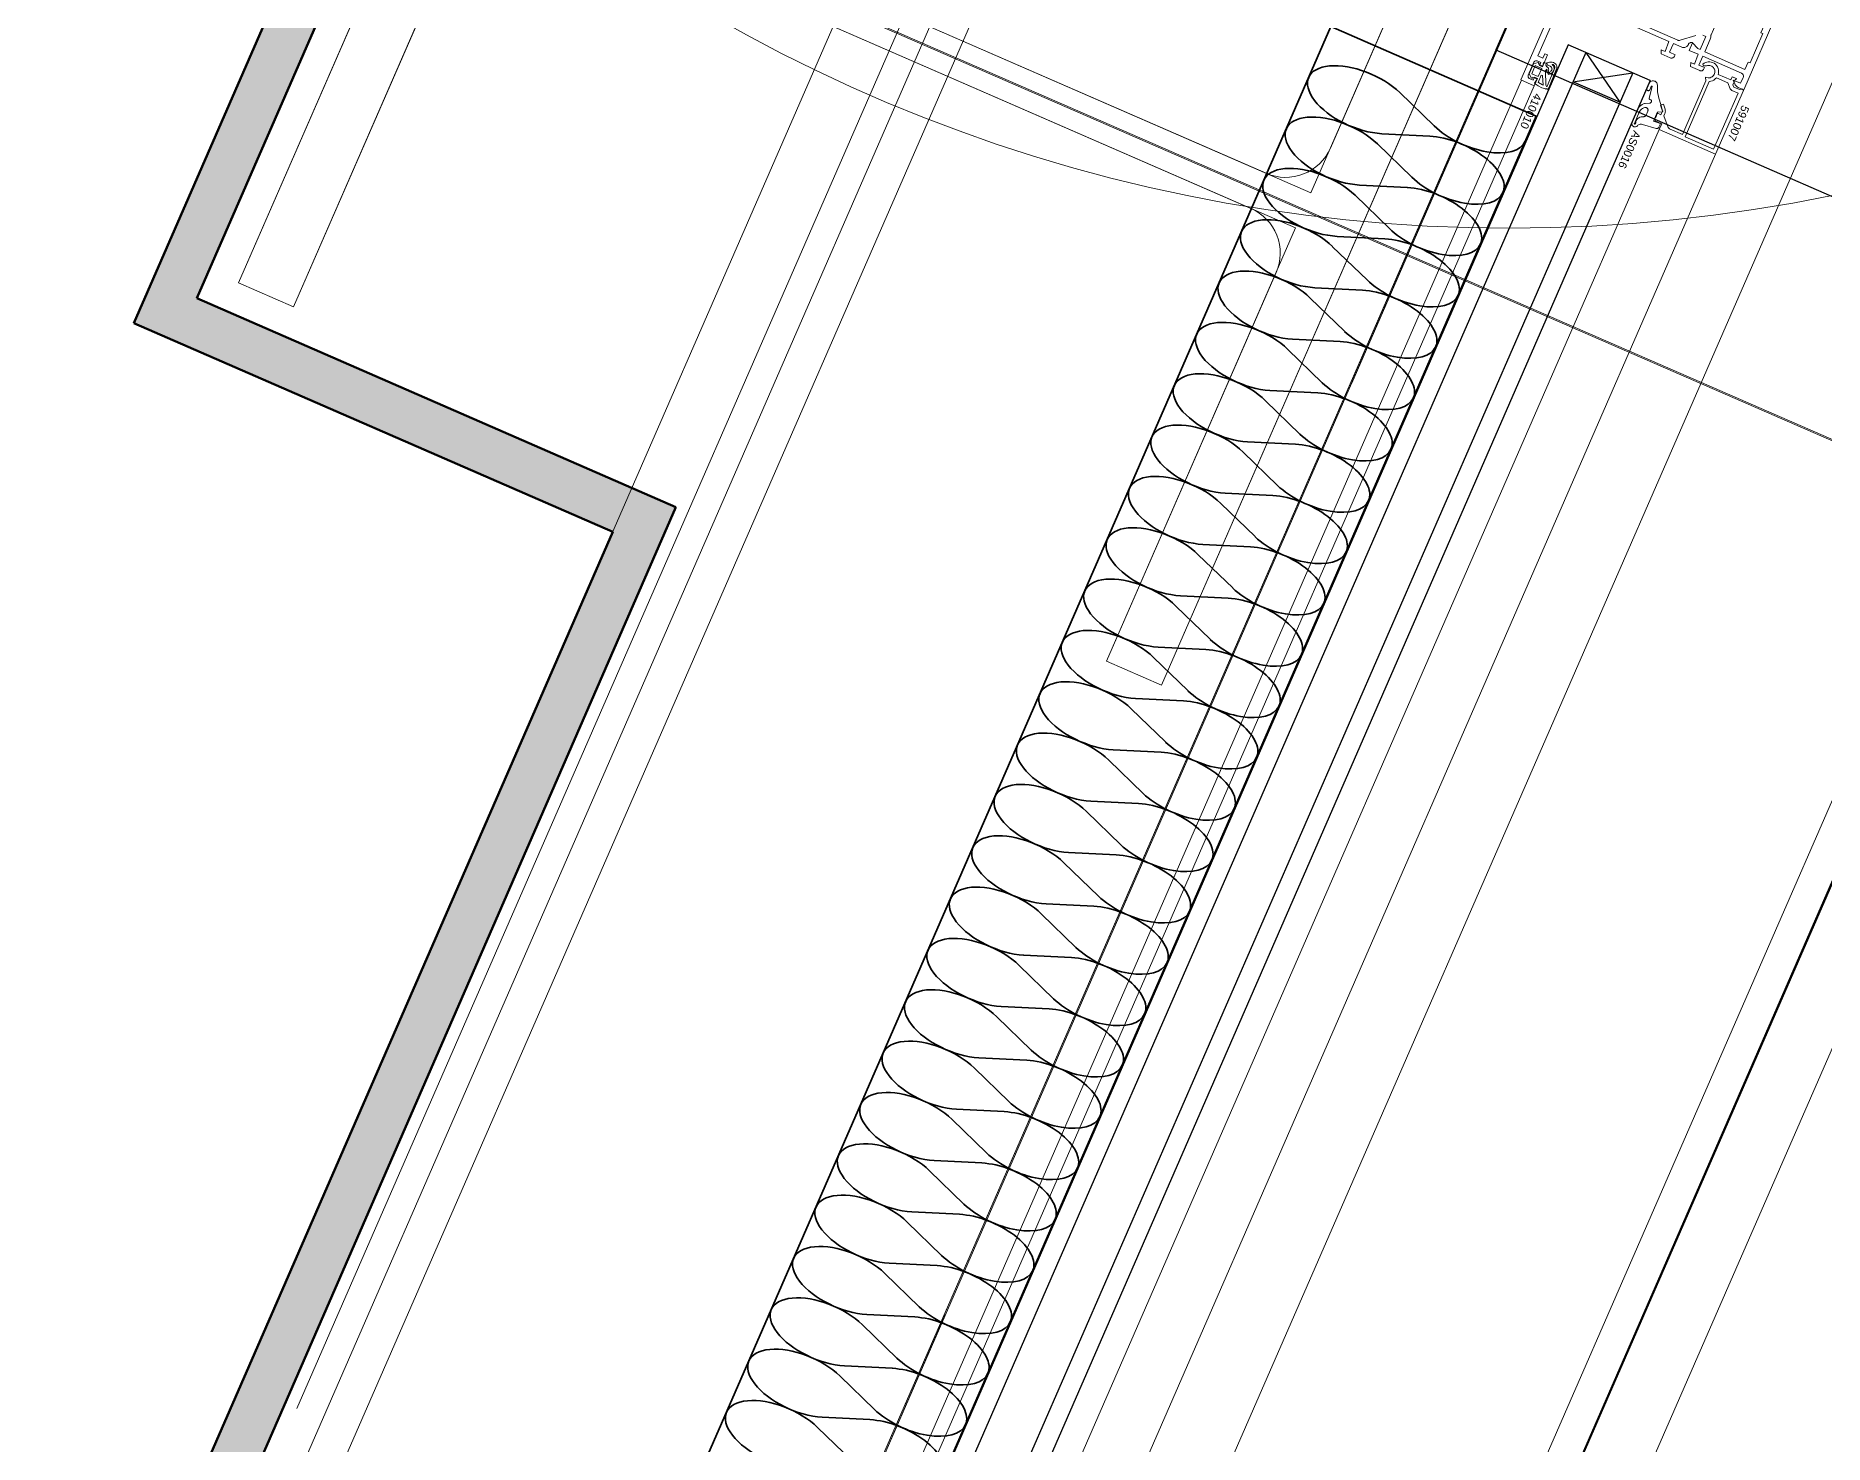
# Model space of a CAD drawing. Header units: millimetres. Extents: x -37281 to 954596, y -59787 to 956680.
# Drawn here: x 871876 to 872434, y -9548 to -9108 of the extents above; entities that cross this region are included whole.
import ezdxf
from ezdxf.enums import TextEntityAlignment as Align

# ---------------------------------------------------------------- set-up
doc = ezdxf.new("R2010")
doc.units = ezdxf.units.MM
doc.header["$MEASUREMENT"] = 0
for name, pattern in [('CENTER', [15658.185617, 9786.366011, -1957.273202, 1957.273202, -1957.273202]), ('Dot & Dashed', [670.277762, 352.777767, -176.388884, 0, -141.111112]), ('Double Dashed', [1093.611073, 529.166651, -211.666656, 141.111112, -211.666656])]:
    doc.linetypes.add(name, pattern=pattern)
for name, color, linetype, lineweight in [('0_Pen_No__1', 7, 'Continuous', 13), ('0_Pen_No__2', 8, 'Continuous', 15), ('0_Pen_No__4', 7, 'Continuous', 20), ('0_Pen_No__5', 7, 'Continuous', 25), ('0_Pen_No__7', 7, 'Continuous', 35), ('0_Pen_No__9', 7, 'Continuous', 13), ('COLUMN.IFC Import_Pen_No__2', 8, 'Continuous', 15), ('New_A-20-M_Floor_Slab_Pen_No__89', 8, 'Continuous', 20), ('New_A-20-M_Roof_Pen_No__93', 8, 'Continuous', 13), ('New_A-25-M_Curtain_Wall_Pen_No__90', 8, 'Continuous', 20), ('New_A-25-M_Wall_Ext_Pen_No__87', 8, 'Continuous', 20), ('New_ArchiCAD Windows_Pen_No__3', 7, 'Continuous', 18), ('New_ArchiCAD Zone Stamps_Pen_No__9', 7, 'Continuous', 13)]:
    doc.layers.add(name, color=color, linetype=linetype, lineweight=lineweight)
for name, color, linetype, lineweight, true_color in [('0_Pen_No__40', 7, 'Continuous', 35, 0x2a2a2a), ('0_Pen_No__54', 7, 'Continuous', 35, 0x444444), ('A-15-MG_Structural_Grid_Pen_No__163', 7, 'Continuous', 0, 0x750077), ('New_A-15-MG_Structural_Grid_Phase_2_Pen_No__222', 7, 'Continuous', 13, 0x65af33), ('New_A-25-M_Curtain_Wall_Pen_No__69', 7, 'Continuous', 20, 0x606060), ('New_A-25-M_Wall_Int_Pen_No__107', 7, 'Continuous', 15, 0xa6a6a6), ('New_A-25-M_Wall_Int_Pen_No__27', 7, 'Continuous', 50, 0x2a2a2a), ('New_A-35-M_FFE-Zone_Pen_No__74', 7, 'Continuous', 20, 0x606060), ('New_ArchiCAD Windows_Pen_No__23', 7, 'Continuous', 30, 0x2a2a2a)]:
    doc.layers.add(name, color=color, linetype=linetype, lineweight=lineweight, true_color=true_color)
for name, color, linetype in [('A-15-MG_Structural_Grid', 7, 'Continuous'), ('COLUMN.IFC Import', 7, 'Continuous'), ('New_A-15-MG_Structural_Grid_Phase_2', 7, 'Continuous'), ('New_A-20-M_Floor_Slab', 7, 'Continuous'), ('New_A-20-M_Roof', 7, 'Continuous'), ('New_A-25-M_Curtain_Wall', 7, 'Continuous'), ('New_A-25-M_Wall_Ext', 7, 'Continuous'), ('New_A-25-M_Wall_Int', 7, 'Continuous'), ('New_A-35-M_FFE-Zone', 7, 'Continuous'), ('New_ArchiCAD Windows', 7, 'Continuous')]:
    doc.layers.add(name, color=color, linetype=linetype)
doc.styles.add('GENERATED_STYLE_2', font='')
doc.styles.add('GENERATED_STYLE_3', font='')
doc.styles.add('GENERATED_STYLE_4', font='')
doc.styles.get('GENERATED_STYLE_2').set_extended_font_data('Arial', bold=True)
doc.styles.get('GENERATED_STYLE_3').set_extended_font_data('Arial')
doc.styles.get('GENERATED_STYLE_4').set_extended_font_data('Swis721 BT')

# ---------------------------------------------------------------- blocks, each defined once
blk = doc.blocks.new('Wall_243_2', base_point=(874395.1, -4631.3))
at = {"layer": 'New_A-25-M_Wall_Ext_Pen_No__87', "linetype": 'Continuous', "flags": 128}
for points in [[(874303.43, -4591.33), (866444.97, -22613.27)], [(866536.64, -22653.24), (874395.1, -4631.3)]]:
    blk.add_lwpolyline(points, dxfattribs=at)
blk = doc.blocks.new('Wall_245_2', base_point=(874285.09, -4632.6))
at = {"layer": 'New_A-25-M_Wall_Ext_Pen_No__87', "linetype": 'Continuous', "flags": 128}
for points in [[(869174.27, -16353.33), (874285.09, -4632.6)], [(872218.02, -8960.24), (869023.02, -16287.38)]]:
    blk.add_lwpolyline(points, dxfattribs=at)
blk = doc.blocks.new('Single Office_INB 2114_78_2', base_point=(870080.35, -7983.63))
at = {"layer": 'New_A-35-M_FFE-Zone_Pen_No__74', "linetype": 'Continuous'}
blk.add_line((871849.59, -9735.87), (872748.92, -7673.42), dxfattribs=at)
at = {"layer": 'New_ArchiCAD Zone Stamps_Pen_No__9'}
for tag, height, style, p in [('ROOM_NAME', 250, 'GENERATED_STYLE_2', (869579.17, -6568.63)), ('zoneNameLine2', 250, 'GENERATED_STYLE_2', (869390.74, -7000.76)), ('ROOM_NUMBER', 200, 'GENERATED_STYLE_3', (869202.3, -7421.47)), ('measuredAreaCode', 200, 'GENERATED_STYLE_3', (869045.28, -7781.58)), ('DUMMY_649', 200, 'GENERATED_STYLE_3', (869352.68, -7915.62)), ('DUMMY_650', 200, 'GENERATED_STYLE_3', (869702.19, -8068.03)), ('DUMMY_651', 133.33, 'GENERATED_STYLE_3', (869981.48, -8174.57))]:
    blk.add_attdef(tag, text='', height=height, rotation=336.4404, dxfattribs=dict(at, style=style)).set_placement(p, align=Align.TOP_LEFT)
blk = doc.blocks.new('Slab_14_2', base_point=(829422.85, -33019.01))
at = {"layer": 'New_A-20-M_Floor_Slab_Pen_No__89', "linetype": 'Continuous', "flags": 128}
blk.add_lwpolyline([(875235.59, -26822.78), (866165.91, -22867.95), (874174.16, -4502.51), (868527.24, -2040.17), (868435.45, -2000.14), (866447.92, -6558.18), (861160.52, -4252.62), (853558.92, -11326.43), (853176.07, -10915.01), (829422.85, -33019.01)], dxfattribs=at)
blk = doc.blocks.new('Slab_18_2', base_point=(875235.59, -26822.78))
at = {"layer": 'New_A-20-M_Floor_Slab_Pen_No__89', "linetype": 'Continuous', "flags": 128}
blk.add_lwpolyline([(875235.59, -26822.78), (866165.91, -22867.95), (874174.16, -4502.51), (883243.83, -8457.33)], close=True, dxfattribs=at)
blk = doc.blocks.new('Triple Window 19_2')
at = {"layer": 'New_ArchiCAD Windows_Pen_No__23', "linetype": 'Continuous'}
for p, q in [((-1175, 0), (-1125, 0)), ((-1125, 0), (-1125, -190))]:
    blk.add_line(p, q, dxfattribs=at)
at = {"layer": 'New_ArchiCAD Windows_Pen_No__3', "linetype": 'Continuous'}
for p, q in [((-1175, 165), (1175, 165)), ((-1125, 0), (-268, 0)), ((-268, -190), (-1125, -190)), ((-1175, -200), (1175, -200))]:
    blk.add_line(p, q, dxfattribs=at)
blk = doc.blocks.new('Wall_353_2', base_point=(874468.42, -4712.54))
at = {"layer": 'New_ArchiCAD Windows', "color": 251, "linetype": 'Continuous', "lineweight": 20, "true_color": 0x606060, "xscale": -1, "zscale": 1000, "rotation": 66.44041158399281}
blk.add_blockref('Triple Window 19_2', (871882.15, -10143.29), dxfattribs=at)
blk = doc.blocks.new('Wall_385_2', base_point=(872048.99, -8870.17))
at = {"layer": 'New_A-25-M_Wall_Int_Pen_No__107', "linetype": 'Continuous'}
blk.add_hatch(color=256, dxfattribs=at).paths.add_polyline_path([(872048.99, -8870.17), (871906.3, -9197.42), (871926.04, -9189.66), (872056.75, -8889.91)])
at = {"layer": 'New_A-25-M_Wall_Int_Pen_No__27', "linetype": 'Continuous', "flags": 128}
for points in [[(872048.99, -8870.17), (871906.3, -9197.42)], [(871926.04, -9189.66), (872056.75, -8889.91)]]:
    blk.add_lwpolyline(points, dxfattribs=at)
blk = doc.blocks.new('Wall_386_2', base_point=(871906.3, -9197.42))
at = {"layer": 'New_A-25-M_Wall_Int_Pen_No__107', "linetype": 'Continuous'}
blk.add_hatch(color=256, dxfattribs=at).paths.add_polyline_path([(871906.3, -9197.42), (872055.93, -9262.67), (872075.68, -9254.91), (871926.04, -9189.66)])
at = {"layer": 'New_A-25-M_Wall_Int_Pen_No__27', "linetype": 'Continuous', "flags": 128}
for points in [[(872075.68, -9254.91), (871926.04, -9189.66)], [(871906.3, -9197.42), (872055.93, -9262.67)]]:
    blk.add_lwpolyline(points, dxfattribs=at)
blk = doc.blocks.new('Wall_387_2', base_point=(872055.93, -9262.67))
at = {"layer": 'New_A-25-M_Wall_Int_Pen_No__107', "linetype": 'Continuous'}
blk.add_hatch(color=256, dxfattribs=at).paths.add_polyline_path([(872055.93, -9262.67), (871849.59, -9735.87), (871863.34, -9741.87), (872075.68, -9254.91)])
at = {"layer": 'New_A-25-M_Wall_Int_Pen_No__27', "linetype": 'Continuous', "flags": 128}
for points in [[(871863.34, -9741.87), (872075.68, -9254.91)], [(872055.93, -9262.67), (871849.59, -9735.87)]]:
    blk.add_lwpolyline(points, dxfattribs=at)
blk = doc.blocks.new('Morph_2_2', base_point=(864302.5, 0))
at = {"layer": 'New_A-20-M_Roof_Pen_No__93', "linetype": 'Continuous', "flags": 128}
blk.add_lwpolyline([(866367.03, -22792.01), (874315.32, -4564.06)], dxfattribs=at)
blk = doc.blocks.new('Standard grid marker')
at = {"layer": 'A-15-MG_Structural_Grid_Pen_No__163', "linetype": 'Continuous'}
blk.add_circle((31225.95, 0), 500, dxfattribs=at)
at = {"layer": 'A-15-MG_Structural_Grid_Pen_No__163', "style": 'GENERATED_STYLE_4'}
for tag, p in [('AC_MarkerText_1_0', (-500, 41.18)), ('AC_MarkerText_1_1', (31225.95, 41.18))]:
    blk.add_attdef(tag, text='', height=350, rotation=90, dxfattribs=at).set_placement(p, align=Align.MIDDLE_CENTER)
blk = doc.blocks.new('Column 20')
at = {"layer": 'COLUMN.IFC Import_Pen_No__2', "linetype": 'Continuous'}
for p, q in [((-153.7, 157.25), (153.7, 157.25)), ((-153.7, 138.55), (-153.7, 157.25)), ((153.7, 157.25), (153.7, 138.55)), ((-6, 138.55), (-153.7, 138.55)), ((-6, -138.55), (-6, 138.55)), ((6, 138.55), (6, -138.55)), ((153.7, 138.55), (6, 138.55)), ((-153.7, -138.55), (-6, -138.55)), ((-153.7, -157.25), (-153.7, -138.55)), ((6, -138.55), (153.7, -138.55)), ((153.7, -138.55), (153.7, -157.25)), ((153.7, -157.25), (-153.7, -157.25))]:
    blk.add_line(p, q, dxfattribs=at)
blk = doc.blocks.new('Beam_8_2', base_point=(874303.43, -4591.33))
at = {"layer": 'New_A-25-M_Curtain_Wall_Pen_No__69', "linetype": 'Dot & Dashed'}
blk.add_line((874303.43, -4591.33), (866444.97, -22613.27), dxfattribs=at)
at = {"layer": 'New_A-25-M_Curtain_Wall_Pen_No__90', "linetype": 'Continuous'}
for p, q in [((874303.43, -4591.33), (866444.97, -22613.27)), ((874505.7, -4679.52), (866647.24, -22701.46))]:
    blk.add_line(p, q, dxfattribs=at)
blk = doc.blocks.new('Standard grid marker_19')
at = {"layer": 'New_A-15-MG_Structural_Grid_Phase_2_Pen_No__222', "linetype": 'Double Dashed'}
blk.add_line((948.58, 0), (36650.52, 0), dxfattribs=at)
at = {"layer": 'New_A-15-MG_Structural_Grid_Phase_2_Pen_No__222', "style": 'GENERATED_STYLE_4'}
for tag, p in [('AC_MarkerText_1_0', (-500, -588.26)), ('AC_MarkerText_1_1', (38099.1, -588.26))]:
    blk.add_attdef(tag, text='', height=350, rotation=90, dxfattribs=at).set_placement(p, align=Align.MIDDLE_CENTER)
blk = doc.blocks.new('Standard grid marker_21')
at = {"layer": 'New_A-15-MG_Structural_Grid_Phase_2_Pen_No__222', "linetype": 'Double Dashed'}
blk.add_line((2937.83, 0), (29897.52, 0), dxfattribs=at)
at = {"layer": 'New_A-15-MG_Structural_Grid_Phase_2_Pen_No__222', "style": 'GENERATED_STYLE_4'}
for tag, p in [('AC_MarkerText_1_0', (-500, 43.39)), ('AC_MarkerText_1_1', (33335.35, 43.39))]:
    blk.add_attdef(tag, text='', height=350, rotation=180, dxfattribs=at).set_placement(p, align=Align.MIDDLE_CENTER)

msp = doc.modelspace()

# ---------------------------------------------------------------- linework, layer by layer
at = {"layer": '0_Pen_No__1', "linetype": 'CENTER'}
msp.add_line((872822.37, -9402.36), (871466.89, -8811.3), dxfattribs=at)
at = {"layer": '0_Pen_No__2', "linetype": 'Continuous', "flags": 128}
for points in [[(872352.68, -9096.07), (872344.89, -9113.94), (872346.45, -9114.62), (872347.05, -9113.25), (872347.96, -9113.65), (872346.37, -9117.31), (872345.45, -9116.92), (872345.85, -9116), (872344.75, -9115.52), (872344.63, -9115.48), (872344.51, -9115.46), (872344.38, -9115.45), (872344.26, -9115.47), (872344.14, -9115.51), (872344.02, -9115.56), (872343.92, -9115.63), (872343.83, -9115.72), (872343.75, -9115.82), (872343.7, -9115.93), (872341.94, -9119.97), (872341.9, -9120.08), (872341.87, -9120.21), (872341.87, -9120.33), (872341.89, -9120.46), (872341.93, -9120.58), (872341.98, -9120.69), (872342.05, -9120.79), (872342.14, -9120.88), (872342.24, -9120.96), (872342.35, -9121.02), (872343.45, -9121.5), (872343.85, -9120.58), (872344.77, -9120.98), (872343.77, -9123.27), (872339.64, -9121.47), (872360.43, -9073.81)], [(872396.48, -9107.47), (872397.39, -9107.87), (872395.61, -9111.95), (872394.88, -9111.63), (872393.26, -9109.84), (872392.22, -9112.22), (872394.97, -9113.42), (872393.86, -9116.53), (872392.66, -9116.01), (872392.58, -9117.28), (872395.47, -9118.54), (872395.62, -9118.59), (872395.77, -9118.62), (872395.93, -9118.62), (872396.08, -9118.6), (872396.23, -9118.56), (872396.37, -9118.49), (872396.5, -9118.4), (872396.61, -9118.29), (872396.71, -9118.16), (872396.78, -9118.03), (872396.98, -9117.57), (872395.24, -9116.81), (872396.44, -9114.06), (872408.54, -9119.33), (872408.68, -9119.41), (872408.8, -9119.5), (872408.91, -9119.62), (872409, -9119.74), (872409.07, -9119.89), (872409.12, -9120.04), (872409.14, -9120.19), (872409.14, -9120.35), (872409.11, -9120.5), (872409.06, -9120.65), (872408.26, -9122.48), (872405.94, -9121.48), (872406.42, -9122.68), (872406.55, -9122.96), (872406.73, -9123.22), (872406.95, -9123.44), (872407.2, -9123.63), (872407.48, -9123.78), (872409.22, -9124.54), (872420.01, -9099.79)], [(872396.64, -9107.6), (872397.37, -9107.92), (872395.61, -9111.95), (872394.88, -9111.63), (872393.26, -9109.84), (872393.11, -9109.79), (872392.96, -9109.76), (872392.8, -9109.76), (872392.65, -9109.78), (872392.5, -9109.82), (872392.36, -9109.89), (872392.23, -9109.98), (872392.12, -9110.09), (872392.02, -9110.22), (872391.95, -9110.35), (872391.91, -9110.45), (872391.8, -9110.65), (872391.65, -9110.84), (872391.48, -9111), (872391.29, -9111.14), (872391.08, -9111.24), (872390.86, -9111.31), (872390.62, -9111.34), (872390.39, -9111.34), (872390.15, -9111.3), (872389.93, -9111.22), (872387.27, -9110.06), (872386.08, -9112.81), (872387.82, -9113.57), (872387.62, -9114.03), (872387.54, -9114.17), (872387.45, -9114.29), (872387.34, -9114.4), (872387.21, -9114.49), (872387.07, -9114.56), (872386.92, -9114.61), (872386.76, -9114.63), (872386.6, -9114.63), (872386.45, -9114.6), (872386.3, -9114.55), (872383.41, -9113.29), (872383.49, -9112.01), (872384.69, -9112.54), (872385.81, -9109.42), (872372.52, -9103.63)], [(872374.98, -9103.07), (872388.67, -9109.03), (872388.8, -9109.08), (872388.93, -9109.11), (872389.07, -9109.12), (872389.21, -9109.11), (872389.35, -9109.07), (872394.23, -9107.62)], [(872396.7, -9117.04), (872396.5, -9116.51), (872396.87, -9116.24), (872397.28, -9116.04), (872397.71, -9115.89), (872398.17, -9115.82), (872398.62, -9115.81), (872399.08, -9115.88), (872399.52, -9116.01), (872399.97, -9116.25), (872400.37, -9116.56), (872400.72, -9116.94), (872401, -9117.36), (872401.2, -9117.83), (872401.33, -9118.32), (872401.38, -9118.83), (872401.34, -9119.34), (872401.28, -9119.72), (872405.22, -9121.44), (872405.66, -9120.44), (872406.94, -9120.99), (872406.78, -9121.36), (872406.6, -9121.28), (872405.84, -9123.02), (872406.1, -9123.68), (872407.89, -9124.46), (872408.8, -9124.36), (872409.11, -9124.78), (872400.44, -9144.67), (872382.84, -9136.99), (872383.64, -9135.16), (872381.53, -9134.24), (872381.48, -9133.35), (872381.61, -9133.26), (872381.73, -9133.14), (872381.83, -9133.01), (872381.9, -9132.87), (872381.95, -9132.71), (872381.97, -9132.55), (872381.97, -9132.38), (872381.94, -9132.22), (872382.35, -9131.87), (872383.35, -9132.31), (872383.81, -9131.26), (872383.25, -9129.34), (872384.21, -9129.06), (872384.67, -9130.62), (872384.73, -9130.9), (872384.75, -9131.17), (872384.73, -9131.45), (872384.68, -9131.73), (872384.59, -9131.99), (872384.27, -9132.71), (872385.67, -9136.27), (872385.74, -9136.42), (872385.83, -9136.55), (872385.94, -9136.66), (872386.07, -9136.75), (872386.21, -9136.83), (872390.13, -9138.54)], [(872390.13, -9138.54), (872397.44, -9121.77), (872397.31, -9120.61), (872397.74, -9120.73), (872398.07, -9120.79), (872398.4, -9120.8), (872398.73, -9120.75), (872399.05, -9120.64), (872399.34, -9120.49), (872399.61, -9120.28), (872399.83, -9120.03), (872400.01, -9119.75), (872400.14, -9119.44), (872400.21, -9119.12), (872400.23, -9118.79), (872400.19, -9118.45), (872400.09, -9118.13), (872399.94, -9117.84), (872399.74, -9117.57), (872399.5, -9117.34), (872399.23, -9117.15), (872398.92, -9117.01), (872398.6, -9116.93), (872398.27, -9116.9), (872397.94, -9116.93), (872397.62, -9117.02), (872396.7, -9117.04)]]:
    msp.add_lwpolyline(points, dxfattribs=at)
for points in [[(872397.04, -9112.68), (872398.78, -9108.7), (872398.88, -9108.41), (872398.94, -9108.11), (872398.95, -9107.8), (872398.95, -9107.65), (872398.98, -9107.51), (872399.03, -9107.37), (872400.49, -9104.01), (872400.56, -9103.88), (872400.65, -9103.76), (872400.76, -9103.65), (872400.97, -9103.44), (872401.15, -9103.19), (872401.3, -9102.92), (872403.04, -9098.93), (872415.59, -9104.41), (872414.59, -9106.7), (872415.24, -9106.98), (872411.24, -9116.15), (872410.6, -9115.87), (872409.6, -9118.16)], [(872390.93, -9139.21), (872399.82, -9143.09), (872407.45, -9125.58), (872405.54, -9124.75), (872405.41, -9124.67), (872405.28, -9124.58), (872405.17, -9124.47), (872405.08, -9124.34), (872405.01, -9124.2), (872404.29, -9122.34), (872400.7, -9120.78), (872400.35, -9121.16), (872399.93, -9121.48), (872399.47, -9121.72), (872398.97, -9121.87), (872398.46, -9121.95)]]:
    msp.add_lwpolyline(points, close=True, dxfattribs=at)
at = {"layer": '0_Pen_No__4', "linetype": 'Continuous', "flags": 128}
msp.add_lwpolyline([(872210.19, -9303.09), (872227.33, -9310.57), (872350.2, -9028.79), (872333.06, -9021.32), (872280.1, -9142.77, -0.414214), (872260.09, -9150.63), (872033.96, -9052.02, -0.414214), (872026.1, -9032.02), (872079.06, -8910.56), (872061.92, -8903.09), (871939.05, -9184.86), (871956.19, -9192.34), (872009.15, -9070.88, -0.414214), (872029.16, -9063.02), (872255.3, -9161.63, -0.414214), (872263.15, -9181.64)], format="xyb", close=True, dxfattribs=at)
at = {"layer": '0_Pen_No__40', "linetype": 'Continuous'}
msp.add_line((874037.86, -5700.74), (866899.19, -22071.98), dxfattribs=at)
at = {"layer": '0_Pen_No__5', "linetype": 'Continuous'}
for p, q in [((872354.38, -9110.45), (872082.67, -9733.55)), ((872380.04, -9121.64), (872354.38, -9110.45)), ((872359.88, -9112.84), (872088.17, -9735.95)), ((872359.88, -9112.84), (872370.55, -9128.41)), ((872374.55, -9119.24), (872102.84, -9742.34)), ((872380.04, -9121.64), (872108.34, -9744.74)), ((872355.88, -9122.01), (872374.55, -9119.24)), ((872370.55, -9128.41), (872355.88, -9122.01))]:
    msp.add_line(p, q, dxfattribs=at)
at = {"layer": '0_Pen_No__54', "linetype": 'Continuous'}
for p, q in [((872301.81, -9125.43), (872312.54, -9135.84)), ((872311.14, -9139.05), (872296.21, -9138.26)), ((872294.81, -9141.47), (872305.55, -9151.88)), ((872304.15, -9155.09), (872289.22, -9154.31)), ((872287.82, -9157.51), (872298.55, -9167.92)), ((872280.82, -9173.56), (872291.56, -9183.96)), ((872297.15, -9171.13), (872282.22, -9170.35)), ((872273.83, -9189.6), (872284.56, -9200)), ((872290.16, -9187.17), (872275.23, -9186.39)), ((872266.83, -9205.64), (872277.57, -9216.05)), ((872283.16, -9203.21), (872268.23, -9202.43)), ((872259.84, -9221.68), (872270.57, -9232.09)), ((872276.17, -9219.25), (872261.24, -9218.47)), ((872269.17, -9235.3), (872254.24, -9234.51)), ((872252.84, -9237.72), (872263.58, -9248.13)), ((872262.18, -9251.34), (872247.25, -9250.55)), ((872245.85, -9253.76), (872256.58, -9264.17)), ((872255.18, -9267.38), (872240.25, -9266.59)), ((872238.85, -9269.8), (872249.59, -9280.21)), ((872248.19, -9283.42), (872233.26, -9282.64)), ((872231.86, -9285.84), (872242.59, -9296.25)), ((872224.86, -9301.89), (872235.6, -9312.29)), ((872241.19, -9299.46), (872226.26, -9298.68)), ((872217.87, -9317.93), (872228.6, -9328.33)), ((872234.2, -9315.5), (872219.27, -9314.72)), ((872210.87, -9333.97), (872221.61, -9344.38)), ((872227.2, -9331.54), (872212.27, -9330.76)), ((872220.21, -9347.58), (872205.28, -9346.8)), ((872203.88, -9350.01), (872214.61, -9360.42)), ((872213.22, -9363.63), (872198.28, -9362.84)), ((872196.88, -9366.05), (872207.62, -9376.46)), ((872206.22, -9379.67), (872191.29, -9378.88)), ((872189.89, -9382.09), (872200.62, -9392.5)), ((872199.23, -9395.71), (872184.29, -9394.92)), ((872182.9, -9398.13), (872193.63, -9408.54)), ((872192.23, -9411.75), (872177.3, -9410.97)), ((872175.9, -9414.17), (872186.64, -9424.58)), ((872168.91, -9430.22), (872179.64, -9440.62)), ((872185.24, -9427.79), (872170.3, -9427.01)), ((872161.91, -9446.26), (872172.65, -9456.67)), ((872178.24, -9443.83), (872163.31, -9443.05)), ((872154.92, -9462.3), (872165.65, -9472.71)), ((872171.25, -9459.87), (872156.32, -9459.09)), ((872164.25, -9475.91), (872149.32, -9475.13)), ((872147.92, -9478.34), (872158.66, -9488.75)), ((872157.26, -9491.96), (872142.33, -9491.17)), ((872140.93, -9494.38), (872151.66, -9504.79)), ((872150.26, -9508), (872135.33, -9507.21)), ((872133.93, -9510.42), (872144.67, -9520.83)), ((872143.27, -9524.04), (872128.34, -9523.26)), ((872126.94, -9526.46), (872137.67, -9536.87)), ((872136.27, -9540.08), (872121.34, -9539.3)), ((872119.94, -9542.5), (872130.68, -9552.91))]:
    msp.add_line(p, q, dxfattribs=at)
at = {"layer": '0_Pen_No__54', "linetype": 'Continuous', "flags": 128}
msp.add_lwpolyline([(872019.24, -9878.51), (872344.44, -9132.75), (872280.27, -9104.77), (871955.08, -9850.53)], close=True, dxfattribs=at)
at = {"layer": '0_Pen_No__54', "linetype": 'Continuous'}
for centre, start_param, end_param in [((872289.38, -9127.65), 0.927295, 5.35589), ((872282.39, -9143.69), 0.927295, 5.35589), ((872317.97, -9149.66), 0, 2.214297), ((872324.96, -9133.62), 4.068888, 6.283185), ((872275.39, -9159.73), 0.927295, 5.35589), ((872310.97, -9165.7), 0, 2.214297), ((872317.97, -9149.66), 4.068888, 6.283185), ((872268.4, -9175.77), 0.927295, 5.35589), ((872310.97, -9165.7), 4.068888, 6.283185), ((872303.98, -9181.74), 0, 2.214297), ((872261.4, -9191.82), 0.927295, 5.35589), ((872303.98, -9181.74), 4.068888, 6.283185), ((872296.98, -9197.79), 0, 2.214297), ((872254.41, -9207.86), 0.927295, 5.35589), ((872296.98, -9197.79), 4.068888, 6.283185), ((872289.99, -9213.83), 0, 2.214297), ((872247.42, -9223.9), 0.927295, 5.35589), ((872289.99, -9213.83), 4.068888, 6.283185), ((872283, -9229.87), 0, 2.214297), ((872240.42, -9239.94), 0.927295, 5.35589), ((872283, -9229.87), 4.068888, 6.283185), ((872276, -9245.91), 0, 2.214297), ((872233.43, -9255.98), 0.927295, 5.35589), ((872269.01, -9261.95), 0, 2.214297), ((872276, -9245.91), 4.068888, 6.283185), ((872226.43, -9272.02), 0.927295, 5.35589), ((872262.01, -9277.99), 0, 2.214297), ((872269.01, -9261.95), 4.068888, 6.283185), ((872219.44, -9288.06), 0.927295, 5.35589), ((872255.02, -9294.03), 0, 2.214297), ((872262.01, -9277.99), 4.068888, 6.283185), ((872212.44, -9304.11), 0.927295, 5.35589), ((872255.02, -9294.03), 4.068888, 6.283185), ((872248.02, -9310.07), 0, 2.214297), ((872205.45, -9320.15), 0.927295, 5.35589), ((872248.02, -9310.07), 4.068888, 6.283185), ((872241.03, -9326.12), 0, 2.214297), ((872198.45, -9336.19), 0.927295, 5.35589), ((872241.03, -9326.12), 4.068888, 6.283185), ((872234.03, -9342.16), 0, 2.214297), ((872191.46, -9352.23), 0.927295, 5.35589), ((872234.03, -9342.16), 4.068888, 6.283185), ((872227.04, -9358.2), 0, 2.214297), ((872184.46, -9368.27), 0.927295, 5.35589), ((872227.04, -9358.2), 4.068888, 6.283185), ((872220.04, -9374.24), 0, 2.214297), ((872177.47, -9384.31), 0.927295, 5.35589), ((872213.05, -9390.28), 0, 2.214297), ((872220.04, -9374.24), 4.068888, 6.283185), ((872170.47, -9400.35), 0.927295, 5.35589), ((872206.05, -9406.32), 0, 2.214297), ((872213.05, -9390.28), 4.068888, 6.283185), ((872163.48, -9416.39), 0.927295, 5.35589), ((872199.06, -9422.36), 0, 2.214297), ((872206.05, -9406.32), 4.068888, 6.283185), ((872156.48, -9432.44), 0.927295, 5.35589), ((872199.06, -9422.36), 4.068888, 6.283185), ((872192.06, -9438.4), 0, 2.214297), ((872149.49, -9448.48), 0.927295, 5.35589), ((872192.06, -9438.4), 4.068888, 6.283185), ((872185.07, -9454.45), 0, 2.214297), ((872142.49, -9464.52), 0.927295, 5.35589), ((872185.07, -9454.45), 4.068888, 6.283185), ((872178.07, -9470.49), 0, 2.214297), ((872135.5, -9480.56), 0.927295, 5.35589), ((872178.07, -9470.49), 4.068888, 6.283185), ((872171.08, -9486.53), 0, 2.214297), ((872128.5, -9496.6), 0.927295, 5.35589), ((872164.08, -9502.57), 0, 2.214297), ((872171.08, -9486.53), 4.068888, 6.283185), ((872121.51, -9512.64), 0.927295, 5.35589), ((872157.09, -9518.61), 0, 2.214297), ((872164.08, -9502.57), 4.068888, 6.283185), ((872114.51, -9528.68), 0.927295, 5.35589), ((872150.09, -9534.65), 0, 2.214297), ((872157.09, -9518.61), 4.068888, 6.283185), ((872107.52, -9544.72), 0.927295, 5.35589), ((872143.1, -9550.69), 0, 2.214297), ((872150.09, -9534.65), 4.068888, 6.283185)]:
    msp.add_ellipse(centre, major_axis=(16.04, -6.99), ratio=0.5, start_param=start_param, end_param=end_param, dxfattribs=at)
at = {"layer": '0_Pen_No__9', "linetype": 'Continuous'}
for p, q in [((872339.83, -9121.55), (872074.52, -9729.99)), ((872343.77, -9123.27), (872078.46, -9731.71)), ((872382.84, -9136.99), (872116.32, -9748.22)), ((872400.44, -9144.67), (872133.91, -9755.89))]:
    msp.add_line(p, q, dxfattribs=at)
at = {"layer": '0_Pen_No__9', "linetype": 'Continuous', "flags": 128}
for points in [[(872350.78, -9118), (872348.36, -9123.88), (872348.08, -9124.44), (872347.52, -9124.17), (872347.45, -9124.33), (872347.28, -9124.28), (872346.13, -9123.88), (872345.05, -9123.33), (872344.04, -9122.64), (872343.82, -9122.46), (872344.72, -9121.18), (872343.4, -9120.61), (872343.28, -9120.88), (872342.92, -9120.89), (872342.24, -9119.52), (872343.57, -9116.46), (872345.04, -9116.03), (872345.28, -9116.3), (872345.16, -9116.57), (872346.48, -9117.14), (872346.72, -9116.03), (872347.5, -9116.2), (872347.36, -9116.82), (872347.72, -9117.34), (872347.83, -9117.38), (872347.93, -9117.44), (872348.03, -9117.52), (872348.1, -9117.61), (872348.17, -9117.71), (872348.21, -9117.82), (872348.24, -9117.94), (872348.29, -9118.11), (872348.3, -9118.29), (872348.29, -9118.47), (872348.25, -9118.65), (872348.18, -9118.81), (872348.42, -9119.09), (872348.63, -9119), (872348.82, -9118.88), (872348.99, -9118.73), (872349.13, -9118.55), (872349.24, -9118.35), (872349.32, -9118.14), (872349.34, -9118.01), (872349.33, -9117.87), (872349.3, -9117.74), (872349.25, -9117.62), (872349.18, -9117.5), (872349.09, -9117.4), (872348.98, -9117.32), (872348.8, -9117.16), (872348.6, -9117.03), (872348.38, -9116.94), (872348.15, -9116.87), (872347.92, -9116.85), (872347.73, -9116.14), (872348.11, -9115.97), (872348.52, -9115.87), (872348.94, -9115.85), (872349.36, -9115.89), (872349.76, -9116.01), (872350.14, -9116.19), (872350.48, -9116.44), (872350.63, -9116.62), (872350.75, -9116.83), (872350.83, -9117.06), (872350.88, -9117.3), (872350.88, -9117.54), (872350.85, -9117.77)], [(872345.01, -9120.43), (872342.99, -9119.55), (872344.11, -9116.99), (872346.13, -9117.86)], [(872347.87, -9123.36), (872350.19, -9117.65), (872350.2, -9117.5), (872350.19, -9117.36), (872350.15, -9117.22), (872350.1, -9117.08), (872350.02, -9116.96), (872349.93, -9116.85), (872349.81, -9116.76), (872349.69, -9116.68), (872349.55, -9116.63), (872349.41, -9116.6), (872349.35, -9116.76), (872349.54, -9116.91), (872349.7, -9117.08), (872349.83, -9117.28), (872349.92, -9117.5), (872349.98, -9117.73), (872350, -9117.96), (872349.99, -9118.2), (872349.86, -9118.53), (872349.68, -9118.84), (872349.45, -9119.12), (872349.18, -9119.36), (872348.88, -9119.55), (872348.54, -9119.69), (872348.2, -9119.77), (872347.58, -9118.66), (872347.79, -9118.43), (872347.69, -9118.13), (872347.34, -9118.62), (872347.39, -9123.07), (872347.62, -9123.54), (872347.8, -9123.54)], [(872345.09, -9122.29), (872344.99, -9122.22), (872345.97, -9119.96), (872346.36, -9120.03), (872346.6, -9123.1), (872346.37, -9123)], [(872381.89, -9136.64), (872382.02, -9136.65), (872382.16, -9136.64), (872382.29, -9136.61), (872382.41, -9136.56), (872382.52, -9136.48), (872382.62, -9136.39), (872382.7, -9136.29), (872382.76, -9136.17), (872383.11, -9135.37), (872383.13, -9135.32), (872383.14, -9135.27), (872383.14, -9135.22), (872383.13, -9135.17), (872383.11, -9135.12), (872383.08, -9135.08), (872383.05, -9135.04), (872383.01, -9135.01), (872382.97, -9134.98), (872382.92, -9134.96), (872381.35, -9134.49), (872381.31, -9134.47), (872381.26, -9134.44), (872381.22, -9134.41), (872381.19, -9134.37), (872381.17, -9134.33), (872381.15, -9134.28), (872381.14, -9134.23), (872381.14, -9134.18), (872381.15, -9134.13), (872381.16, -9134.08), (872382.24, -9131.62), (872382.26, -9131.58), (872382.29, -9131.54), (872382.32, -9131.51), (872382.36, -9131.48), (872382.4, -9131.46), (872382.44, -9131.44), (872382.49, -9131.44), (872382.53, -9131.44), (872383.6, -9131.5), (872383.65, -9131.5), (872383.7, -9131.49), (872383.75, -9131.47), (872383.79, -9131.45), (872383.83, -9131.42), (872383.86, -9131.38), (872383.89, -9131.34), (872383.91, -9131.29), (872383.92, -9131.24), (872383.92, -9131.19), (872383.91, -9131.14), (872383.9, -9131.09), (872383.31, -9129.17), (872382.68, -9127.18), (872382.33, -9125.12), (872382.26, -9123.04), (872382.23, -9122.8), (872382.16, -9122.57), (872382.05, -9122.36), (872381.9, -9122.17), (872381.73, -9122.01), (872381.52, -9121.88), (872381.3, -9121.79), (872381.07, -9121.73), (872380.83, -9121.72), (872380.59, -9121.74), (872380.37, -9121.81), (872380.15, -9121.91), (872379.96, -9122.05), (872379.79, -9122.23), (872378.96, -9124.12), (872378.94, -9124.19), (872378.92, -9124.28), (872378.92, -9124.36), (872378.94, -9124.44), (872378.96, -9124.52), (872379, -9124.59), (872379.06, -9124.65), (872379.12, -9124.71), (872379.19, -9124.76), (872379.26, -9124.79), (872379.34, -9124.81), (872379.42, -9124.82), (872379.51, -9124.81), (872379.59, -9124.79), (872379.66, -9124.75), (872379.73, -9124.71), (872379.79, -9124.65), (872379.84, -9124.59), (872379.88, -9124.52), (872380.31, -9123.54), (872380.33, -9123.5), (872380.35, -9123.46), (872380.39, -9123.43), (872380.43, -9123.4), (872380.47, -9123.38), (872380.51, -9123.36), (872380.56, -9123.35), (872380.58, -9123.4), (872380.58, -9123.44), (872380.58, -9123.49), (872380.58, -9123.54), (872379.7, -9127.2), (872379.69, -9127.28), (872379.71, -9127.35), (872379.73, -9127.39), (872379.76, -9127.43), (872379.79, -9127.47), (872379.83, -9127.5), (872379.87, -9127.52), (872380.15, -9127.64), (872380.23, -9127.68), (872380.3, -9127.74), (872380.36, -9127.8), (872380.4, -9127.88), (872380.43, -9127.96), (872380.45, -9128.04), (872380.45, -9128.13), (872380.44, -9128.22), (872380.41, -9128.3), (872380.37, -9128.38), (872380.32, -9128.44), (872380.25, -9128.5), (872380, -9128.69), (872379.96, -9128.71), (872379.92, -9128.73), (872379.88, -9128.74), (872379.84, -9128.75), (872378.41, -9128.81), (872378.34, -9128.81), (872378.27, -9128.83), (872377.94, -9128.94), (872377.48, -9129.14), (872377.06, -9129.41), (872376.69, -9129.75), (872376.38, -9130.15), (872376.14, -9130.59), (872374.35, -9134.71), (872374.29, -9134.87), (872374.27, -9135.03), (872374.27, -9135.19), (872374.29, -9135.36), (872374.35, -9135.52), (872374.43, -9135.66), (872374.53, -9135.79), (872374.65, -9135.9), (872374.79, -9135.99), (872374.95, -9136.06), (872375.11, -9136.1), (872375.27, -9136.11), (872375.44, -9136.09), (872375.6, -9136.05), (872375.75, -9135.98), (872375.89, -9135.89), (872376.01, -9135.77), (872376.18, -9135.61), (872376.38, -9135.47), (872376.6, -9135.37), (872376.84, -9135.3), (872377.08, -9135.27), (872377.32, -9135.29), (872377.56, -9135.34)], [(872379.27, -9131.18), (872379.31, -9131.05), (872379.33, -9130.92), (872379.33, -9130.78), (872379.3, -9130.65), (872379.26, -9130.52), (872379.19, -9130.41), (872379.1, -9130.3), (872379, -9130.21), (872378.89, -9130.14), (872378.76, -9130.09), (872378.63, -9130.07), (872378.49, -9130.06), (872378.36, -9130.08), (872377.98, -9130.19), (872377.63, -9130.37), (872377.31, -9130.59), (872377.03, -9130.86), (872376.79, -9131.18), (872376.61, -9131.52), (872375.06, -9135.07), (872375.05, -9135.1), (872375.05, -9135.12), (872375.05, -9135.15), (872375.05, -9135.17), (872375.06, -9135.19), (872375.07, -9135.22), (872375.09, -9135.24), (872375.1, -9135.25), (872375.12, -9135.27), (872375.15, -9135.28), (872375.17, -9135.28), (872375.2, -9135.28), (872375.22, -9135.28), (872375.25, -9135.28), (872375.27, -9135.27), (872375.29, -9135.25), (872375.31, -9135.24), (872375.32, -9135.22), (872375.33, -9135.19), (872375.48, -9134.86), (872375.5, -9134.81), (872375.5, -9134.77), (872375.5, -9134.72), (872375.5, -9134.68), (872375.49, -9134.63), (872375.47, -9134.59), (872375.44, -9134.55), (872375.41, -9134.52), (872375.44, -9134.44), (872375.62, -9134.1), (872375.85, -9133.79), (872376.13, -9133.52), (872376.44, -9133.3), (872376.78, -9133.12), (872377.15, -9133), (872377.53, -9132.94), (872377.91, -9132.94), (872378.04, -9132.94), (872378.16, -9132.92), (872378.28, -9132.88), (872378.39, -9132.83), (872378.49, -9132.76), (872378.57, -9132.67), (872378.65, -9132.57), (872378.71, -9132.46)]]:
    msp.add_lwpolyline(points, close=True, dxfattribs=at)

# ---------------------------------------------------------------- block references
at = {"layer": 'A-15-MG_Structural_Grid', "color": 8, "linetype": 'Continuous', "lineweight": 15, "zscale": 1000, "rotation": 246.440411583993}
msp.add_blockref('Standard grid marker', (884817.18, 19955.36), dxfattribs=at)
at = {"layer": 'COLUMN.IFC Import', "linetype": 'Continuous', "zscale": 1000, "rotation": 66.44041158398767}
msp.add_blockref('Column 20', (872144.63, -9106.82), dxfattribs=at)
at = {"layer": 'New_A-15-MG_Structural_Grid_Phase_2', "color": 8, "linetype": 'Continuous', "lineweight": 15, "zscale": 1000}
for name, p, rotation in [('Standard grid marker_19', (876481.97, 840.07), 246.440411583993), ('Standard grid marker_21', (883203.8, -13928.74), 156.4404115840001)]:
    msp.add_blockref(name, p, dxfattribs=dict(at, rotation=rotation))
at = {"layer": 'New_A-20-M_Floor_Slab', "color": 8, "linetype": 'Continuous', "lineweight": 20}
for name, p in [('Slab_14_2', (829422.85, -33019.01)), ('Slab_18_2', (875235.59, -26822.78))]:
    msp.add_blockref(name, p, dxfattribs=at)
at = {"layer": 'New_A-20-M_Roof', "linetype": 'Continuous', "lineweight": 0}
msp.add_blockref('Morph_2_2', (864302.5, 0), dxfattribs=at)
at = {"layer": 'New_A-25-M_Curtain_Wall', "color": 8, "lineweight": 20}
msp.add_blockref('Beam_8_2', (874303.43, -4591.33), dxfattribs=at)
at = {"layer": 'New_A-25-M_Wall_Ext', "color": 250, "lineweight": 50, "true_color": 0x2a2a2a}
for name, p in [('Wall_245_2', (874285.09, -4632.6)), ('Wall_353_2', (874468.42, -4712.54)), ('Wall_243_2', (874395.1, -4631.3))]:
    msp.add_blockref(name, p, dxfattribs=at)
at = {"layer": 'New_A-25-M_Wall_Int', "color": 250, "lineweight": 50, "true_color": 0x2a2a2a}
for name, p in [('Wall_385_2', (872048.99, -8870.17)), ('Wall_386_2', (871906.3, -9197.42)), ('Wall_387_2', (872055.93, -9262.67))]:
    msp.add_blockref(name, p, dxfattribs=at)
at = {"layer": 'New_A-35-M_FFE-Zone', "linetype": 'Continuous'}
msp.add_blockref('Single Office_INB 2114_78_2', (870080.35, -7983.63), dxfattribs=at)

# ---------------------------------------------------------------- texts
at = {"layer": '0_Pen_No__7', "linetype": 'Continuous', "char_height": 2.5, "attachment_point": 7, "rotation": 246.4404, "style": 'GENERATED_STYLE_3'}
for s, insert in [('\\A1;{\\fArial|b0|i0|c0|p34;410010}', (872343.93, -9125.37)), ('\\A1;{\\fArial|b0|i0|c0|p34;591007}', (872408.73, -9129.14)), ('\\A1;{\\fArial|b0|i0|c0|p34;AS0016}', (872374.85, -9137.02))]:
    msp.add_mtext(s, dxfattribs=dict(at, insert=insert))

doc.saveas('drawing.dxf')
